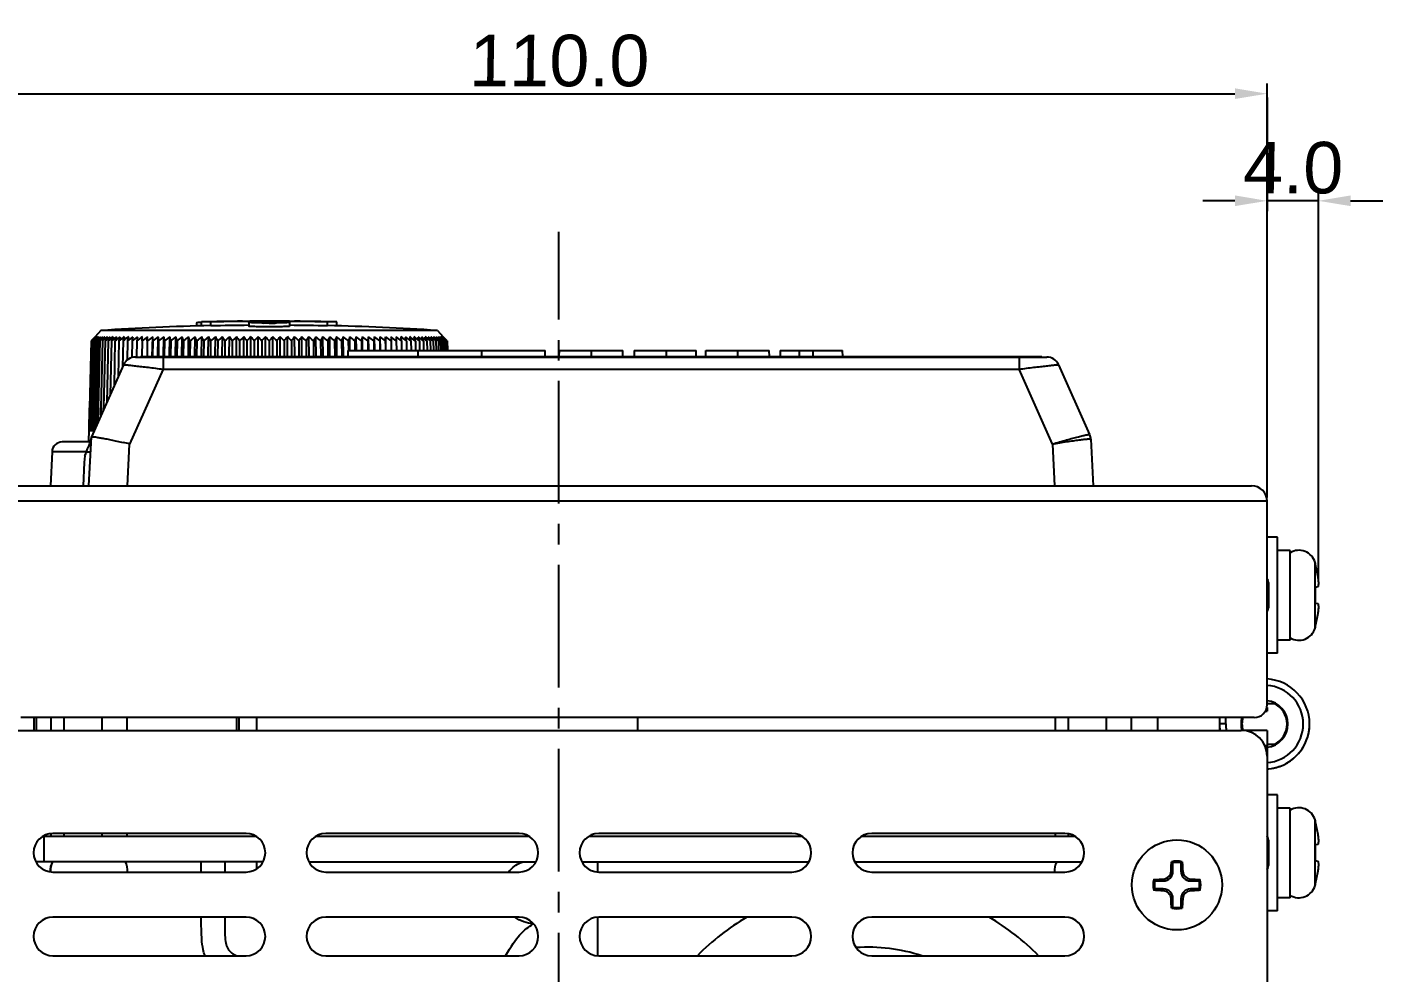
# Model space of a CAD drawing. Extents: x -329 to 5579, y -1951 to 3105.
# Drawn here: x 2735.5 to 2840.8, y -1687.2 to -1613.8 of the extents above; entities that cross this region are included whole.
import ezdxf

# ---------------------------------------------------------------- set-up
doc = ezdxf.new("R2010")
doc.units = 0
doc.header["$PDMODE"] = 3
doc.header["$PDSIZE"] = 1.5
doc.linetypes.add('CENTER', pattern=[17.8, 10.75, -2.35, 2.35, -2.35])
doc.linetypes.add('CENTER2', pattern=[28.575, 19.05, -3.175, 3.175, -3.175])
doc.layers.get('DEFPOINTS').update_dxf_attribs({"linetype": 'CONTINUOUS'})
for name, color, linetype in [('3', 112, 'CENTER'), ('BOLT_SUPPORTDXF_CONTINUOUS', 7, 'CONTINUOUS'), ('BR-762C2N-16DXF_CONTINUOUS', 7, 'CONTINUOUS'), ('BUSHING30_DXF_CONTINUOUS_L', 7, 'CONTINUOUS'), ('COVER_PCB90ADXF_CONTINUOUS', 7, 'CONTINUOUS'), ('DIM', 1, 'CONTINUOUS'), ('FND_CLA3220-DXF_CONTINUOUS', 7, 'CONTINUOUS'), ('JW009818UAN4DXF_CONTINUOUS', 7, 'CONTINUOUS'), ('KNOB_ROTARY9DXF_CONTINUOUS', 7, 'CONTINUOUS'), ('PANEL_BK-SPIDXF_CONTINUOUS', 7, 'CONTINUOUS'), ('PANEL_F-SPIIDXF_CONTINUOUS', 7, 'CONTINUOUS'), ('PANEL_LT-SPIDXF_CONTINUOUS', 7, 'CONTINUOUS'), ('PANEL_TOP130DXF_CONTINUOUS', 7, 'CONTINUOUS'), ('PH_M3X8_DXF_CONTINUOUS_LIN', 7, 'CONTINUOUS'), ('PH_M4X8_DXF_CONTINUOUS_LIN', 7, 'CONTINUOUS'), ('S_WASHER_M4_DXF_CONTINUOUS', 7, 'CONTINUOUS'), ('TH_T3X8_DXF_CONTINUOUS_LIN', 7, 'CONTINUOUS'), ('TOP_CASE-90ADXF_CONTINUOUS', 7, 'CONTINUOUS'), ('WASHER_M4_DXF_CONTINUOUS_L', 7, 'CONTINUOUS'), ('WINDOW_SHEETDXF_CONTINUOUS', 7, 'CONTINUOUS'), ('학뇜-윗_11_DXF_CONTINUOUS_LIN', 7, 'CONTINUOUS')]:
    doc.layers.add(name, color=color, linetype=linetype)
doc.styles.add('OMI-1', font='arial.ttf', dxfattribs={"oblique": 1})
doc.dimstyles.new('1', dxfattribs={"dimtxt": 4, "dimasz": 2.5, "dimexe": 0.8, "dimexo": 0.3, "dimgap": 0.5, "dimtad": 1, "dimtoh": 1, "dimdec": 1, "dimzin": 0, "dimtxsty": 'OMI-1', "dimcen": 0, "dimclrd": 256, "dimclre": 256, "dimclrt": 256, "dimazin": 3, "dimtfac": 0.8, "dimtdec": 1, "dimtix": 1, "dimtmove": 0, "dimatfit": 3, "dimtolj": 1, "dimtzin": 0})

# ---------------------------------------------------------------- blocks, each defined once
blk = doc.blocks.new('*D7092')
at = {"layer": 'DEFPOINTS', "color": 0}
for p in [(2831.85, -1618.95), (2721.85, -1650.6), (2831.85, -1650.6)]:
    blk.add_point(p, dxfattribs=at)
at = {"layer": 'DIM'}
for p, q in [((2721.85, -1650.3), (2721.85, -1618.15)), ((2831.85, -1650.3), (2831.85, -1618.15)), ((2724.35, -1618.95), (2829.35, -1618.95))]:
    blk.add_line(p, q, dxfattribs=at)
for points in [[(2724.35, -1618.53), (2724.35, -1619.36), (2721.85, -1618.95)], [(2829.35, -1619.36), (2829.35, -1618.53), (2831.85, -1618.95)]]:
    blk.add_solid(points, dxfattribs=at)
at = {"layer": 'DIM', "insert": (2776.85, -1616.4), "char_height": 4, "attachment_point": 5, "style": 'OMI-1'}
blk.add_mtext('\\A1;110.0', dxfattribs=at)
blk = doc.blocks.new('*D7093')
at = {"layer": 'DEFPOINTS', "color": 0}
for p in [(2831.85, -1618.95), (2831.85, -1627.27), (2835.84, -1657.17)]:
    blk.add_point(p, dxfattribs=at)
at = {"layer": 'DIM'}
for p, q in [((2831.85, -1619.25), (2831.85, -1628.07)), ((2835.84, -1656.87), (2835.84, -1626.47)), ((2829.35, -1627.27), (2826.85, -1627.27)), ((2835.84, -1627.27), (2831.85, -1627.27)), ((2838.34, -1627.27), (2840.84, -1627.27))]:
    blk.add_line(p, q, dxfattribs=at)
for points in [[(2829.35, -1627.68), (2829.35, -1626.85), (2831.85, -1627.27)], [(2838.34, -1626.85), (2838.34, -1627.68), (2835.84, -1627.27)]]:
    blk.add_solid(points, dxfattribs=at)
at = {"layer": 'DIM', "insert": (2833.85, -1624.72), "char_height": 4, "attachment_point": 5, "style": 'OMI-1'}
blk.add_mtext('\\A1;4.0', dxfattribs=at)

msp = doc.modelspace()

# ---------------------------------------------------------------- linework, layer by layer
at = {"layer": '3', "linetype": 'CENTER2', "ltscale": 0.5}
msp.add_line((2776.85, -1879.38), (2776.85, -1629.67), dxfattribs=at)
at = {"layer": 'BOLT_SUPPORTDXF_CONTINUOUS', "color": 7, "linetype": 'CONTINUOUS'}
for p, q in [((2737.39, -1667.4), (2737.39, -1668.4)), ((2738.41, -1667.4), (2738.41, -1668.4)), ((2741.36, -1667.4), (2741.36, -1668.4)), ((2743.3, -1667.4), (2743.3, -1668.4)), ((2815.39, -1667.4), (2815.39, -1668.4)), ((2816.41, -1667.4), (2816.41, -1668.4)), ((2819.36, -1667.4), (2819.36, -1668.4)), ((2821.3, -1667.4), (2821.3, -1668.4)), ((2737.39, -1676.41), (2737.39, -1676.6)), ((2738.41, -1676.4), (2738.41, -1676.6)), ((2741.36, -1676.4), (2741.36, -1676.6)), ((2743.3, -1676.4), (2743.3, -1676.6)), ((2815.39, -1676.4), (2815.39, -1676.6)), ((2816.41, -1676.43), (2816.41, -1676.6))]:
    msp.add_line(p, q, dxfattribs=at)
at = {"layer": 'BR-762C2N-16DXF_CONTINUOUS', "color": 7, "linetype": 'CONTINUOUS'}
for p, q in [((2753.35, -1667.4), (2753.35, -1668.4)), ((2753.35, -1678.6), (2753.35, -1679.17))]:
    msp.add_line(p, q, dxfattribs=at)
at = {"layer": 'BUSHING30_DXF_CONTINUOUS_L', "color": 7, "linetype": 'CONTINUOUS'}
for radius, start, end in [(18.56, 120.4442, 135.5391), (18.56, 44.4609, 59.5558), (13.66, 72.1596, 93.8573)]:
    msp.add_arc((2800.85, -1698.9), radius, start, end, dxfattribs=at)
at = {"layer": 'COVER_PCB90ADXF_CONTINUOUS', "color": 7, "linetype": 'CONTINUOUS'}
for p, q in [((2736.85, -1676.6), (2753.29, -1676.6)), ((2736.85, -1676.6), (2736.85, -1678.6)), ((2758, -1676.6), (2774.49, -1676.6)), ((2779.2, -1676.6), (2795.69, -1676.6)), ((2800.4, -1676.6), (2816.89, -1676.6)), ((2753.87, -1678.6), (2736.22, -1678.6)), ((2757.42, -1678.6), (2775.07, -1678.6)), ((2778.62, -1678.6), (2796.27, -1678.6)), ((2799.82, -1678.6), (2817.47, -1678.6))]:
    msp.add_line(p, q, dxfattribs=at)
at = {"layer": 'FND_CLA3220-DXF_CONTINUOUS', "color": 7, "linetype": 'CONTINUOUS'}
for p, q in [((2782.95, -1667.4), (2782.95, -1668.4)), ((2823.35, -1667.4), (2823.35, -1668.4))]:
    msp.add_line(p, q, dxfattribs=at)
at = {"layer": 'JW009818UAN4DXF_CONTINUOUS', "color": 7, "linetype": 'CONTINUOUS'}
for p, q in [((2831.95, -1656.92), (2831.95, -1658.89)), ((2831.85, -1666.3), (2832.36, -1666.3)), ((2828.15, -1667.4), (2828.15, -1667.9)), ((2828.64, -1667.9), (2828.15, -1667.9)), ((2828.15, -1667.9), (2828.15, -1668.4)), ((2828.64, -1667.9), (2828.64, -1667.4)), ((2832.36, -1669.5), (2831.85, -1669.5)), ((2831.95, -1676.92), (2831.95, -1678.89))]:
    msp.add_line(p, q, dxfattribs=at)
msp.add_lwpolyline([(2831.85, -1671.39), (2831.98, -1671.39), (2832.18, -1671.36), (2832.38, -1671.32), (2832.57, -1671.27), (2832.77, -1671.21), (2832.96, -1671.14), (2833.14, -1671.06), (2833.33, -1670.97), (2833.5, -1670.87), (2833.67, -1670.75), (2833.84, -1670.63), (2833.99, -1670.5), (2834.14, -1670.35), (2834.28, -1670.2), (2834.41, -1670.04), (2834.54, -1669.87), (2834.65, -1669.7), (2834.75, -1669.51), (2834.84, -1669.33), (2834.92, -1669.13), (2834.99, -1668.94), (2835.04, -1668.73), (2835.09, -1668.53), (2835.12, -1668.32), (2835.14, -1668.11), (2835.15, -1667.9)], dxfattribs=at)
for centre, radius, start, end in [((2831.45, -1656.92), 0.5, 0, 36.7998), ((2831.45, -1658.89), 0.5, 323.2002, 0), ((2831.65, -1667.9), 3.5, 273.2757, 86.7242), ((2831.65, -1667.9), 3.5, 273.2757, 86.7243), ((2831.66, -1667.9), 3, 273.6552, 86.3447), ((2831.65, -1667.9), 1.82, 276.2975, 83.7025), ((2831.65, -1667.9), 1.75, 293.8955, 66.1045), ((2831.65, -1667.9), 3.5, 180, 188.2167), ((2831.65, -1667.9), 3.01, 180.0225, 189.5747), ((2831.65, -1667.9), 1.82, 164.0924, 195.9933), ((2831.65, -1667.9), 1.75, 163.3891, 196.6109), ((2831.45, -1676.92), 0.5, 0, 36.7998), ((2831.45, -1678.89), 0.5, 323.2002, 0)]:
    msp.add_arc(centre, radius, start, end, dxfattribs=at)
at = {"layer": 'KNOB_ROTARY9DXF_CONTINUOUS', "color": 7, "linetype": 'CONTINUOUS'}
for p, q in [((2741.28, -1637.34), (2740.83, -1637.82)), ((2767.41, -1637.34), (2741.28, -1637.34)), ((2748.69, -1636.75), (2748.69, -1636.99)), ((2749.1, -1636.98), (2749.1, -1636.68)), ((2749.81, -1636.99), (2749.81, -1636.69)), ((2752.77, -1636.62), (2752.86, -1636.62)), ((2752.77, -1636.71), (2752.77, -1637.01)), ((2753.82, -1636.61), (2753.9, -1636.61)), ((2753.82, -1636.66), (2753.82, -1636.64)), ((2754.35, -1636.62), (2754.35, -1636.61)), ((2754.87, -1636.61), (2754.79, -1636.61)), ((2754.87, -1636.64), (2754.87, -1636.66)), ((2755.92, -1636.62), (2755.83, -1636.62)), ((2755.92, -1636.71), (2755.92, -1637.01)), ((2756.3, -1636.62), (2756.45, -1636.62)), ((2758.88, -1636.99), (2758.88, -1636.69)), ((2759.6, -1636.98), (2759.6, -1636.68)), ((2767.41, -1637.34), (2767.86, -1637.82)), ((2740.53, -1638.15), (2740.39, -1643.34)), ((2740.55, -1638.15), (2740.42, -1643.34)), ((2740.6, -1638.15), (2740.47, -1643.34)), ((2740.6, -1638.07), (2740.53, -1638.15)), ((2740.67, -1638.15), (2740.54, -1643.34)), ((2740.62, -1638.07), (2740.55, -1638.15)), ((2740.69, -1638.06), (2740.6, -1638.15)), ((2740.77, -1638.15), (2740.64, -1643.34)), ((2740.66, -1638.07), (2740.67, -1638.06)), ((2740.75, -1638.07), (2740.67, -1638.15)), ((2740.89, -1638.15), (2740.76, -1643.34)), ((2740.85, -1638.07), (2740.77, -1638.15)), ((2740.78, -1637.89), (2740.84, -1637.82)), ((2740.84, -1637.82), (2740.8, -1637.86)), ((2740.8, -1638.11), (2740.82, -1638.07)), ((2740.84, -1637.86), (2740.87, -1637.82)), ((2740.87, -1637.82), (2740.84, -1637.86)), ((2740.89, -1638.15), (2740.94, -1638.07)), ((2740.97, -1638.07), (2740.89, -1638.15)), ((2741.03, -1638.15), (2740.9, -1643.34)), ((2741.13, -1638.06), (2741.03, -1638.15)), ((2741.03, -1638.15), (2741.08, -1638.07)), ((2741.03, -1638.15), (2741.08, -1638.07)), ((2741.2, -1638.15), (2741.07, -1643.34)), ((2741.31, -1638.05), (2741.2, -1638.15)), ((2741.31, -1638.05), (2741.2, -1638.15)), ((2741.39, -1638.15), (2741.27, -1643.34)), ((2741.36, -1637.89), (2741.4, -1637.82)), ((2741.6, -1638.15), (2741.48, -1643.34)), ((2741.84, -1638.15), (2741.73, -1642.95)), ((2742.1, -1638.15), (2742, -1642.33)), ((2742.37, -1638.15), (2742.3, -1641.67)), ((2742.67, -1638.15), (2742.61, -1640.95)), ((2743, -1638.15), (2742.95, -1640.2)), ((2743.34, -1638.15), (2743.31, -1639.64)), ((2743.7, -1638.15), (2743.67, -1639.45)), ((2744.07, -1638.15), (2744.05, -1639.4)), ((2744.47, -1638.15), (2744.45, -1639.35)), ((2744.47, -1638.15), (2744.49, -1637.82)), ((2744.88, -1638.15), (2744.86, -1639.35)), ((2744.88, -1638.15), (2744.89, -1637.82)), ((2745.27, -1639.35), (2745.3, -1637.82)), ((2745.31, -1638.15), (2745.29, -1639.35)), ((2745.31, -1638.15), (2745.3, -1637.82)), ((2745.7, -1639.35), (2745.73, -1637.82)), ((2745.76, -1638.15), (2745.74, -1639.35)), ((2746.15, -1639.35), (2746.17, -1637.82)), ((2746.22, -1638.15), (2746.2, -1639.35)), ((2746.61, -1639.35), (2746.63, -1637.82)), ((2746.7, -1638.15), (2746.68, -1639.35)), ((2747.08, -1639.35), (2747.1, -1637.82)), ((2747.19, -1638.15), (2747.17, -1639.35)), ((2747.57, -1639.35), (2747.59, -1637.82)), ((2747.69, -1638.15), (2747.67, -1639.35)), ((2748.07, -1639.35), (2748.08, -1637.82)), ((2748.2, -1638.15), (2748.19, -1639.35)), ((2748.57, -1639.35), (2748.59, -1637.82)), ((2748.72, -1638.15), (2748.71, -1639.35)), ((2749.09, -1639.35), (2749.11, -1637.82)), ((2749.26, -1638.15), (2749.25, -1639.35)), ((2749.62, -1639.35), (2749.63, -1637.82)), ((2749.8, -1638.15), (2749.79, -1639.35)), ((2750.16, -1639.35), (2750.17, -1637.82)), ((2750.35, -1638.15), (2750.34, -1639.35)), ((2750.7, -1639.35), (2750.71, -1637.82)), ((2750.91, -1638.15), (2750.9, -1639.35)), ((2751.25, -1639.35), (2751.26, -1637.82)), ((2751.47, -1638.15), (2751.47, -1639.35)), ((2751.81, -1639.35), (2751.81, -1637.82)), ((2752.04, -1638.15), (2752.04, -1639.35)), ((2752.37, -1639.35), (2752.37, -1637.82)), ((2752.61, -1638.15), (2752.61, -1639.35)), ((2752.93, -1639.35), (2752.93, -1637.82)), ((2753.19, -1638.15), (2753.19, -1639.35)), ((2753.49, -1639.35), (2753.5, -1637.82)), ((2753.77, -1638.15), (2753.77, -1639.35)), ((2754.06, -1639.35), (2754.06, -1637.82)), ((2754.35, -1638.15), (2754.35, -1639.35)), ((2754.63, -1639.35), (2754.63, -1637.82)), ((2754.93, -1638.15), (2754.93, -1639.35)), ((2755.2, -1639.35), (2755.2, -1637.82)), ((2755.5, -1638.15), (2755.51, -1639.35)), ((2755.76, -1639.35), (2755.76, -1637.82)), ((2756.08, -1638.15), (2756.08, -1639.35)), ((2756.33, -1639.35), (2756.32, -1637.82)), ((2756.65, -1638.15), (2756.66, -1639.35)), ((2756.89, -1639.35), (2756.88, -1637.82)), ((2757.22, -1638.15), (2757.23, -1639.35)), ((2757.44, -1639.35), (2757.43, -1637.82)), ((2757.78, -1638.15), (2757.79, -1639.35)), ((2757.99, -1639.35), (2757.98, -1637.82)), ((2758.34, -1638.15), (2758.35, -1639.35)), ((2758.54, -1639.35), (2758.52, -1637.82)), ((2758.89, -1638.15), (2758.9, -1639.35)), ((2759.07, -1639.35), (2759.06, -1637.82)), ((2759.43, -1638.15), (2759.45, -1639.35)), ((2759.6, -1639.35), (2759.59, -1637.82)), ((2759.97, -1638.15), (2759.98, -1639.35)), ((2760.12, -1639.35), (2760.1, -1637.82)), ((2760.49, -1638.15), (2760.5, -1638.9)), ((2760.62, -1638.9), (2760.61, -1637.82)), ((2761.01, -1638.15), (2761.01, -1638.9)), ((2761.12, -1638.9), (2761.11, -1637.82)), ((2761.51, -1638.15), (2761.52, -1638.9)), ((2761.6, -1638.9), (2761.59, -1637.82)), ((2762, -1638.15), (2762.01, -1638.9)), ((2762.08, -1638.9), (2762.06, -1637.82)), ((2762.47, -1638.15), (2762.48, -1638.9)), ((2762.54, -1638.9), (2762.52, -1637.82)), ((2762.93, -1638.15), (2762.94, -1638.9)), ((2762.98, -1638.9), (2762.96, -1637.82)), ((2763.39, -1637.82), (2763.38, -1638.15)), ((2763.38, -1638.15), (2763.39, -1638.9)), ((2763.41, -1638.9), (2763.39, -1637.82)), ((2763.81, -1637.82), (2763.81, -1638.15)), ((2763.81, -1638.15), (2763.82, -1638.9)), ((2764.2, -1637.82), (2764.22, -1638.15)), ((2764.22, -1638.15), (2764.24, -1638.9)), ((2764.62, -1638.15), (2764.63, -1638.9)), ((2765, -1638.15), (2765.01, -1638.9)), ((2765.36, -1638.15), (2765.37, -1638.9)), ((2765.7, -1638.15), (2765.71, -1638.9)), ((2766.02, -1638.15), (2766.03, -1638.9)), ((2766.32, -1638.15), (2766.33, -1638.9)), ((2766.6, -1638.15), (2766.61, -1638.9)), ((2766.85, -1638.15), (2766.87, -1638.9)), ((2767.09, -1638.15), (2767.11, -1638.9)), ((2767.29, -1637.82), (2767.33, -1637.89)), ((2767.3, -1638.15), (2767.32, -1638.9)), ((2767.49, -1638.15), (2767.38, -1638.05)), ((2767.49, -1638.15), (2767.38, -1638.05)), ((2767.49, -1638.15), (2767.51, -1638.9)), ((2767.66, -1638.15), (2767.57, -1638.06)), ((2767.61, -1638.07), (2767.66, -1638.15)), ((2767.66, -1638.15), (2767.68, -1638.9)), ((2767.8, -1638.15), (2767.72, -1638.08)), ((2767.75, -1638.07), (2767.8, -1638.15)), ((2767.76, -1638.08), (2767.8, -1638.15)), ((2767.8, -1638.15), (2767.82, -1638.9)), ((2767.85, -1637.86), (2767.82, -1637.82)), ((2767.82, -1637.82), (2767.85, -1637.86)), ((2767.89, -1637.86), (2767.85, -1637.82)), ((2767.85, -1637.82), (2767.92, -1637.89)), ((2767.92, -1638.15), (2767.85, -1638.07)), ((2767.87, -1638.07), (2767.9, -1638.11)), ((2767.92, -1638.15), (2767.94, -1638.9)), ((2768.02, -1638.15), (2767.94, -1638.07)), ((2768.09, -1638.15), (2768.01, -1638.06)), ((2768.02, -1638.06), (2768.03, -1638.07)), ((2768.02, -1638.15), (2768.04, -1638.9)), ((2768.14, -1638.15), (2768.07, -1638.07)), ((2768.09, -1638.15), (2768.11, -1638.9)), ((2768.17, -1638.15), (2768.1, -1638.07)), ((2768.14, -1638.15), (2768.16, -1638.9)), ((2768.17, -1638.15), (2768.19, -1638.9)), ((2740.36, -1645.1), (2740.39, -1643.34)), ((2740.39, -1643.34), (2740.36, -1645.1)), ((2740.39, -1645.1), (2740.42, -1643.34)), ((2740.42, -1643.34), (2740.39, -1645.1)), ((2740.44, -1645.1), (2740.47, -1643.34)), ((2740.47, -1643.34), (2740.44, -1645.1)), ((2740.51, -1645.1), (2740.54, -1643.34)), ((2740.54, -1643.34), (2740.51, -1645.1)), ((2740.61, -1645.1), (2740.64, -1643.34)), ((2740.64, -1643.34), (2740.61, -1645.1)), ((2740.76, -1643.34), (2740.73, -1644.99)), ((2740.73, -1644.99), (2740.76, -1643.34)), ((2740.9, -1643.34), (2740.88, -1644.86)), ((2740.88, -1644.84), (2740.9, -1643.34)), ((2741.07, -1643.34), (2741.05, -1644.46)), ((2741.06, -1644.45), (2741.07, -1643.34)), ((2741.27, -1643.34), (2741.25, -1644.01)), ((2741.26, -1644), (2741.27, -1643.34)), ((2741.48, -1643.5), (2741.48, -1643.34)), ((2741.48, -1643.34), (2741.48, -1643.51)), ((2740.35, -1645.9), (2740.36, -1645.1)), ((2740.36, -1645.1), (2740.39, -1645.1)), ((2740.39, -1645.1), (2740.43, -1645.1)), ((2740.44, -1645.1), (2740.51, -1645.1)), ((2740.51, -1645.1), (2740.61, -1645.1)), ((2740.61, -1645.1), (2740.73, -1645.1)), ((2740.73, -1645.1), (2740.73, -1644.99)), ((2740.73, -1645.1), (2740.77, -1645.1)), ((2740.49, -1645.9), (2740.35, -1645.9))]:
    msp.add_line(p, q, dxfattribs=at)
for centre, radius, start, end in [((2754.35, -1836.91), 200, 91.2998, 93.7456), ((2749.95, -1654.99), 18.3, 92.6895, 92.8451), ((2754.35, -1836.91), 200.3, 90.5912, 91.5019), ((2753.6, -1736.82), 100.21, 90.7648, 92.1702), ((2754.35, -1836.91), 200.28, 90.1502, 91.2978), ((2754.35, -1836.91), 199.98, 90.4513, 91.2998), ((2754.35, -1736.79), 100.17, 90.9019, 91.1449), ((2754.35, -1836.91), 200.29, 89.4275, 90.5725), ((2754.35, -1736.77), 100.16, 90.3005, 90.8495), ((2754.3, -1592.69), 44.07, 269.3307, 269.5095), ((2754.35, -1736.76), 100.15, 90, 90.2544), ((2754.35, -1586.08), 50.67, 269.5164, 270.0008), ((2754.35, -1653.81), 17.12, 90.0001, 90.1792), ((2754.35, -1736.76), 100.15, 89.7456, 90), ((2754.35, -1653.81), 17.12, 89.8208, 89.9999), ((2754.35, -1587), 49.76, 269.9947, 270.4873), ((2754.4, -1592.67), 44.09, 270.4898, 270.6688), ((2754.35, -1736.76), 100.15, 89.583, 89.6995), ((2754.35, -1836.91), 200.28, 88.7022, 89.8498), ((2754.35, -1736.77), 100.16, 89.1505, 89.583), ((2754.35, -1736.79), 100.17, 88.8551, 89.0981), ((2754.35, -1836.91), 199.98, 88.7002, 89.5486), ((2754.35, -1836.91), 200.3, 88.4981, 89.4385), ((2755.09, -1736.82), 100.21, 87.8298, 89.2236), ((2754.35, -1836.91), 200, 86.2544, 88.7002), ((2773.46, -1669.58), 45.53, 135.8343, 136.212), ((2773.94, -1667.54), 44.48, 138.2004, 138.5115), ((2773.44, -1670.67), 46.25, 134.8177, 135.196), ((2773.99, -1666.23), 43.63, 139.4343, 139.7894), ((2773.25, -1671.5), 46.68, 133.8206, 134.2448), ((2774.26, -1665.03), 43.03, 140.7732, 141.204), ((2773.4, -1672.59), 47.52, 132.9671, 133.4099), ((2774.83, -1663.97), 42.74, 142.2844, 142.7091), ((2773.55, -1673.6), 48.28, 132.1884, 132.6307), ((2775.58, -1662.94), 42.64, 143.9105, 144.3274), ((2773.73, -1674.56), 49.04, 131.481, 131.9225), ((2776.53, -1661.93), 42.73, 145.6566, 146.0571), ((2773.91, -1675.42), 49.7, 130.8412, 131.2656), ((2778.73, -1661.57), 44.24, 147.6425, 148.0311), ((2774.1, -1676.22), 50.32, 130.266, 130.6706), ((2779.91, -1660.38), 44.48, 149.5288, 150.0132), ((2775.88, -1678.8), 53.31, 130.1362, 130.3113), ((2774.32, -1676.95), 50.89, 129.7527, 130.1378), ((2782.04, -1659.54), 45.74, 151.6596, 152.1209), ((2775.1, -1678.26), 52.26, 129.301, 129.86), ((2784.8, -1658.77), 47.65, 153.9231, 154.3572), ((2775.41, -1678.92), 52.82, 128.9041, 129.4619), ((2788.44, -1658.09), 50.45, 156.3189, 156.7212), ((2775.73, -1679.51), 53.31, 128.5622, 129.1189), ((2793.33, -1657.49), 54.5, 158.8441, 159.2099), ((2776.07, -1680.01), 53.74, 128.2737, 128.8295), ((2800.11, -1657.01), 60.45, 161.4934, 161.8178), ((2776.41, -1680.42), 54.09, 128.0371, 128.5922), ((2809.92, -1656.66), 69.44, 164.2584, 164.5367), ((2776.77, -1680.75), 54.37, 127.8513, 128.4059), ((2825.11, -1656.49), 83.8, 167.1276, 167.3553), ((2777.13, -1680.99), 54.56, 127.7155, 128.2697), ((2851.19, -1656.6), 109.07, 170.0862, 170.2594), ((2777.5, -1681.13), 54.68, 127.6288, 128.1829), ((2905.37, -1657.29), 162.43, 173.1164, 173.2318), ((2777.87, -1681.18), 54.71, 127.591, 128.1452), ((2778.24, -1681.13), 54.66, 127.6018, 128.1564), ((2778.62, -1680.99), 54.53, 127.6612, 128.2164), ((2779, -1680.76), 54.31, 127.7697, 128.3257), ((2600.38, -1651.87), 146.03, 5.3928, 5.5209), ((2779.38, -1680.43), 54.02, 127.9276, 128.4847), ((2646.31, -1652.88), 100.99, 8.3901, 8.5765), ((2779.76, -1680.02), 53.65, 128.1358, 128.6942), ((2669.6, -1653.59), 78.63, 11.3277, 11.5692), ((2780.14, -1679.52), 53.2, 128.3952, 128.9551), ((2683.57, -1654.23), 65.61, 14.1873, 14.4801), ((2780.53, -1678.93), 52.68, 128.7072, 129.2688), ((2692.83, -1654.87), 57.35, 16.9534, 17.293), ((2780.92, -1678.27), 52.1, 129.0733, 129.6368), ((2699.37, -1655.55), 51.83, 19.6132, 19.9949), ((2781.32, -1677.53), 51.45, 129.4953, 130.0607), ((2704.21, -1656.27), 48.06, 22.1572, 22.576), ((2781.72, -1676.72), 50.76, 129.9753, 130.5427), ((2707.91, -1657.06), 45.46, 24.5787, 25.0297), ((2782.13, -1675.85), 50.02, 130.5155, 131.085), ((2710.83, -1657.9), 43.69, 26.8735, 27.3521), ((2782.55, -1674.92), 49.24, 131.1188, 131.6904), ((2713.17, -1658.79), 42.53, 29.04, 29.5418), ((2782.98, -1673.93), 48.43, 131.7881, 132.3616), ((2715.08, -1659.74), 41.83, 31.0782, 31.5993), ((2783.44, -1672.91), 47.61, 132.5267, 133.102), ((2716.68, -1660.73), 41.48, 32.9902, 33.5268), ((2783.91, -1671.84), 46.77, 133.3382, 133.915), ((2718.03, -1661.77), 41.41, 34.7787, 35.3278), ((2784.42, -1670.74), 45.94, 134.2267, 134.8045), ((2719.18, -1662.84), 41.56, 36.4478, 37.0066), ((2784.95, -1669.62), 45.13, 135.1963, 135.7747), ((2720.18, -1663.94), 41.89, 38.002, 38.5681), ((2785.53, -1668.49), 44.35, 136.2516, 136.8299), ((2721.05, -1665.06), 42.36, 39.4463, 40.0176), ((2786.16, -1667.34), 43.61, 137.3976, 137.9748), ((2721.83, -1666.2), 42.94, 40.7856, 41.3605), ((2786.86, -1666.2), 42.94, 138.6395, 139.2144), ((2722.53, -1667.34), 43.61, 42.0252, 42.6024), ((2787.64, -1665.06), 42.36, 139.9824, 140.5537), ((2723.16, -1668.49), 44.35, 43.1701, 43.7484), ((2788.51, -1663.94), 41.89, 141.4319, 141.998), ((2723.74, -1669.62), 45.13, 44.2253, 44.8037), ((2789.51, -1662.84), 41.56, 142.9934, 143.5522), ((2724.28, -1670.74), 45.94, 45.1955, 45.7733), ((2790.66, -1661.77), 41.41, 144.6722, 145.2213), ((2724.78, -1671.84), 46.77, 46.085, 46.6618), ((2792.01, -1660.73), 41.48, 146.4732, 147.0098), ((2725.25, -1672.91), 47.61, 46.898, 47.4733), ((2793.61, -1659.74), 41.83, 148.4007, 148.9218), ((2725.71, -1673.93), 48.43, 47.6384, 48.2119), ((2795.52, -1658.79), 42.53, 150.4582, 150.96), ((2726.14, -1674.92), 49.24, 48.3096, 48.8812), ((2797.87, -1657.9), 43.69, 152.6479, 153.1265), ((2726.56, -1675.85), 50.02, 48.915, 49.4845), ((2800.78, -1657.06), 45.46, 154.9703, 155.4213), ((2726.97, -1676.72), 50.76, 49.4573, 50.0247), ((2804.48, -1656.27), 48.06, 157.424, 157.8428), ((2727.38, -1677.53), 51.45, 49.9393, 50.5047), ((2809.32, -1655.55), 51.83, 160.0051, 160.3868), ((2727.77, -1678.27), 52.1, 50.3632, 50.9267), ((2815.86, -1654.87), 57.35, 162.707, 163.0466), ((2728.16, -1678.93), 52.68, 50.7312, 51.2928), ((2825.12, -1654.23), 65.61, 165.5199, 165.8127), ((2728.55, -1679.52), 53.2, 51.0449, 51.6048), ((2839.1, -1653.59), 78.63, 168.4308, 168.6723), ((2728.93, -1680.02), 53.65, 51.3058, 51.8642), ((2862.38, -1652.88), 100.99, 171.4235, 171.6099), ((2729.32, -1680.43), 54.02, 51.5153, 52.0724), ((2908.31, -1651.87), 146.03, 174.4791, 174.6072), ((2729.7, -1680.76), 54.31, 51.6743, 52.2303), ((2730.08, -1680.99), 54.53, 51.7836, 52.3388), ((2730.45, -1681.13), 54.66, 51.8436, 52.3982), ((2730.83, -1681.18), 54.71, 51.8548, 52.409), ((2731.2, -1681.13), 54.68, 51.8171, 52.3712), ((2603.33, -1657.29), 162.43, 6.7682, 6.8836), ((2731.56, -1680.99), 54.56, 51.7303, 52.2845), ((2657.5, -1656.6), 109.07, 9.7406, 9.9138), ((2731.92, -1680.75), 54.37, 51.5941, 52.1487), ((2683.59, -1656.49), 83.8, 12.6447, 12.8724), ((2732.28, -1680.42), 54.09, 51.4078, 51.9629), ((2698.77, -1656.66), 69.44, 15.4633, 15.7416), ((2732.63, -1680.01), 53.74, 51.1705, 51.7263), ((2708.59, -1657.01), 60.45, 18.1822, 18.5066), ((2732.96, -1679.51), 53.31, 50.8811, 51.4378), ((2715.36, -1657.49), 54.5, 20.7901, 21.1559), ((2720.26, -1658.09), 50.45, 23.2788, 23.6811), ((2733.29, -1678.92), 52.82, 50.5381, 51.0959), ((2723.89, -1658.77), 47.65, 25.6428, 26.0769), ((2733.59, -1678.26), 52.26, 50.14, 50.699), ((2726.65, -1659.54), 45.74, 27.8791, 28.3404), ((2734.37, -1676.95), 50.89, 49.8622, 50.2473), ((2728.78, -1660.38), 44.48, 29.9868, 30.4712), ((2734.59, -1676.22), 50.32, 49.3294, 49.734), ((2732.81, -1678.8), 53.31, 49.6887, 49.8638), ((2734.79, -1675.42), 49.7, 48.7344, 49.1588), ((2729.97, -1661.57), 44.24, 31.9689, 32.3575), ((2732.16, -1661.93), 42.73, 33.9429, 34.3434), ((2734.95, -1674.57), 49.05, 48.0743, 48.519), ((2733.11, -1662.94), 42.64, 35.6726, 36.0895), ((2735.14, -1673.6), 48.28, 47.3693, 47.8116), ((2733.86, -1663.97), 42.74, 37.2909, 37.7156), ((2735.29, -1672.59), 47.52, 46.5901, 47.0329), ((2734.43, -1665.03), 43.03, 38.796, 39.2268), ((2735.44, -1671.5), 46.68, 45.7552, 46.1794), ((2734.7, -1666.23), 43.63, 40.2106, 40.5657), ((2735.25, -1670.67), 46.25, 44.804, 45.1823), ((2735.23, -1669.58), 45.53, 43.788, 44.1657), ((2734.76, -1667.54), 44.48, 41.4885, 41.7996)]:
    msp.add_arc(centre, radius, start, end, dxfattribs=at)
for points, knots in [([(2749.05, -1636.72), (2748.99, -1636.72), (2748.92, -1636.72), (2748.83, -1636.73), (2748.78, -1636.73), (2748.74, -1636.74), (2748.71, -1636.74), (2748.7, -1636.74), (2748.69, -1636.75), (2748.69, -1636.75)], [0, 0, 0, 0, 0.425404, 0.596883, 0.739143, 0.851022, 0.931877, 0.981323, 1, 1, 1, 1]), ([(2752.77, -1636.71), (2752.77, -1636.71), (2752.78, -1636.7), (2752.79, -1636.7), (2752.82, -1636.7), (2752.86, -1636.69), (2752.95, -1636.69), (2753.07, -1636.68), (2753.22, -1636.68), (2753.4, -1636.67), (2753.61, -1636.67), (2753.75, -1636.67), (2753.82, -1636.66)], [0, 0, 0, 0, 0.005628, 0.019341, 0.041612, 0.072402, 0.158945, 0.277019, 0.423873, 0.596072, 0.789755, 1, 1, 1, 1]), ([(2753.78, -1636.75), (2753.71, -1636.75), (2753.57, -1636.75), (2753.38, -1636.75), (2753.2, -1636.74), (2753.06, -1636.74), (2752.94, -1636.73), (2752.86, -1636.73), (2752.81, -1636.72), (2752.79, -1636.72), (2752.78, -1636.71), (2752.77, -1636.71), (2752.77, -1636.71)], [0, 0, 0, 0, 0.211371, 0.405332, 0.577593, 0.724168, 0.841845, 0.927944, 0.95859, 0.980726, 0.994342, 1, 1, 1, 1]), ([(2754.35, -1637.06), (2754.24, -1637.06), (2754.04, -1637.06), (2753.75, -1637.05), (2753.48, -1637.05), (2753.25, -1637.04), (2753.08, -1637.04), (2752.96, -1637.03), (2752.9, -1637.03), (2752.84, -1637.02), (2752.8, -1637.02), (2752.79, -1637.02), (2752.77, -1637.01), (2752.77, -1637.01)], [0, 0, 0, 0, 0.194758, 0.382123, 0.554738, 0.706069, 0.830272, 0.880674, 0.922631, 0.955728, 0.979691, 0.994353, 1, 1, 1, 1]), ([(2753.82, -1636.7), (2753.82, -1636.71), (2753.83, -1636.71), (2753.85, -1636.71), (2753.88, -1636.71), (2753.9, -1636.71), (2753.92, -1636.71)], [0, 0, 0, 0, 0.068717, 0.260319, 0.573232, 1, 1, 1, 1]), ([(2753.9, -1636.7), (2753.88, -1636.7), (2753.87, -1636.7), (2753.84, -1636.7), (2753.83, -1636.7), (2753.82, -1636.7), (2753.82, -1636.7)], [0, 0, 0, 0, 0.427896, 0.739759, 0.930404, 1, 1, 1, 1]), ([(2754.29, -1636.69), (2754.25, -1636.69), (2754.12, -1636.69), (2753.99, -1636.69), (2753.9, -1636.7)], [0, 0, 0, 0, 0.299742, 1, 1, 1, 1]), ([(2753.92, -1636.71), (2753.95, -1636.71), (2754.09, -1636.72), (2754.23, -1636.72), (2754.35, -1636.72)], [0, 0, 0, 0, 0.196196, 1, 1, 1, 1]), ([(2754.35, -1636.72), (2754.39, -1636.72), (2754.53, -1636.72), (2754.67, -1636.72), (2754.77, -1636.71)], [0, 0, 0, 0, 0.289141, 1, 1, 1, 1]), ([(2755.92, -1637.01), (2755.92, -1637.01), (2755.91, -1637.02), (2755.89, -1637.02), (2755.85, -1637.02), (2755.8, -1637.03), (2755.73, -1637.03), (2755.62, -1637.04), (2755.45, -1637.04), (2755.21, -1637.05), (2754.94, -1637.05), (2754.65, -1637.06), (2754.45, -1637.06), (2754.35, -1637.06)], [0, 0, 0, 0, 0.00565, 0.020313, 0.044275, 0.077383, 0.11933, 0.169741, 0.293938, 0.445257, 0.617882, 0.805221, 1, 1, 1, 1]), ([(2754.8, -1636.7), (2754.77, -1636.69), (2754.64, -1636.69), (2754.51, -1636.69), (2754.4, -1636.69)], [0, 0, 0, 0, 0.186758, 1, 1, 1, 1]), ([(2754.77, -1636.71), (2754.79, -1636.71), (2754.81, -1636.71), (2754.84, -1636.71), (2754.86, -1636.71), (2754.87, -1636.71), (2754.87, -1636.7)], [0, 0, 0, 0, 0.426739, 0.739682, 0.931299, 1, 1, 1, 1]), ([(2754.87, -1636.7), (2754.87, -1636.7), (2754.86, -1636.7), (2754.85, -1636.7), (2754.83, -1636.7), (2754.81, -1636.7), (2754.8, -1636.7)], [0, 0, 0, 0, 0.06958, 0.26023, 0.57211, 1, 1, 1, 1]), ([(2754.87, -1636.66), (2754.95, -1636.67), (2755.09, -1636.67), (2755.29, -1636.67), (2755.47, -1636.68), (2755.62, -1636.68), (2755.75, -1636.69), (2755.83, -1636.69), (2755.88, -1636.7), (2755.9, -1636.7), (2755.91, -1636.7), (2755.92, -1636.71), (2755.92, -1636.71)], [0, 0, 0, 0, 0.210245, 0.403928, 0.576126, 0.72298, 0.841055, 0.927598, 0.958388, 0.980659, 0.994371, 1, 1, 1, 1]), ([(2755.92, -1636.71), (2755.92, -1636.71), (2755.91, -1636.71), (2755.9, -1636.72), (2755.88, -1636.72), (2755.83, -1636.73), (2755.75, -1636.73), (2755.63, -1636.74), (2755.49, -1636.74), (2755.31, -1636.75), (2755.12, -1636.75), (2754.98, -1636.75), (2754.91, -1636.75)], [0, 0, 0, 0, 0.005657, 0.019274, 0.041411, 0.072058, 0.15816, 0.275841, 0.422418, 0.594677, 0.788634, 1, 1, 1, 1])]:
    msp.add_open_spline(points, degree=3, knots=knots, dxfattribs=at)
at = {"layer": 'PANEL_BK-SPIDXF_CONTINUOUS', "color": 7, "linetype": 'CONTINUOUS'}
for p, q in [((2749.07, -1679.4), (2749.07, -1678.6)), ((2750.89, -1678.6), (2750.89, -1679.4)), ((2779.85, -1678.6), (2779.85, -1679.4)), ((2749.07, -1683.13), (2749.07, -1682.9)), ((2750.89, -1682.9), (2750.89, -1683.38)), ((2779.85, -1682.9), (2779.85, -1685.9)), ((2772.69, -1685.9), (2772.85, -1685.65))]:
    msp.add_line(p, q, dxfattribs=at)
for points in [[(2772.95, -1679.4), (2773.21, -1679.04), (2773.53, -1678.79), (2773.93, -1678.65)], [(2773.93, -1678.65), (2773.98, -1678.63), (2774.03, -1678.61), (2774.08, -1678.6)], [(2749.22, -1685.42), (2749.12, -1684.98), (2749.07, -1684.21), (2749.07, -1683.13)], [(2750.89, -1683.38), (2750.89, -1684.09), (2750.92, -1684.6), (2750.97, -1684.91)], [(2774.13, -1683.26), (2773.86, -1683.17), (2773.62, -1683.05), (2773.42, -1682.9)], [(2773.89, -1684.19), (2774.15, -1683.91), (2774.47, -1683.66), (2774.86, -1683.43)], [(2774.86, -1683.43), (2774.6, -1683.39), (2774.35, -1683.34), (2774.13, -1683.26)], [(2772.85, -1685.65), (2773.29, -1684.95), (2773.63, -1684.46), (2773.89, -1684.19)], [(2749.37, -1685.9), (2749.3, -1685.75), (2749.25, -1685.59), (2749.22, -1685.42)], [(2750.97, -1684.91), (2751.02, -1685.22), (2751.18, -1685.48), (2751.44, -1685.69)], [(2751.44, -1685.69), (2751.56, -1685.78), (2751.69, -1685.85), (2751.86, -1685.9)]]:
    msp.add_open_spline(points, degree=3, dxfattribs=at)
at = {"layer": 'PANEL_F-SPIIDXF_CONTINUOUS', "color": 7, "linetype": 'CONTINUOUS'}
for p, q in [((2734.35, -1668.4), (2829.85, -1668.4)), ((2831.85, -1670.4), (2831.85, -1751.4)), ((2752.55, -1676.4), (2737.55, -1676.4)), ((2773.75, -1676.4), (2758.75, -1676.4)), ((2794.95, -1676.4), (2779.95, -1676.4)), ((2816.15, -1676.4), (2801.15, -1676.4)), ((2737.55, -1679.4), (2752.55, -1679.4)), ((2758.75, -1679.4), (2773.75, -1679.4)), ((2779.95, -1679.4), (2794.95, -1679.4)), ((2801.15, -1679.4), (2816.15, -1679.4)), ((2752.55, -1682.9), (2737.55, -1682.9)), ((2773.75, -1682.9), (2758.75, -1682.9)), ((2794.95, -1682.9), (2779.95, -1682.9)), ((2816.15, -1682.9), (2801.15, -1682.9)), ((2737.55, -1685.9), (2752.55, -1685.9)), ((2758.75, -1685.9), (2773.75, -1685.9)), ((2779.95, -1685.9), (2794.95, -1685.9)), ((2801.15, -1685.9), (2816.15, -1685.9))]:
    msp.add_line(p, q, dxfattribs=at)
for centre, radius, start, end in [((2829.85, -1670.4), 2, 0, 90), ((2737.55, -1677.9), 1.5, 90, 270), ((2752.55, -1677.9), 1.5, 270, 90), ((2758.75, -1677.9), 1.5, 90, 270), ((2773.75, -1677.9), 1.5, 270, 90), ((2779.95, -1677.9), 1.5, 90, 270), ((2794.95, -1677.9), 1.5, 270, 90), ((2801.15, -1677.9), 1.5, 90, 270), ((2816.15, -1677.9), 1.5, 270, 90), ((2737.55, -1684.4), 1.5, 90, 270), ((2752.55, -1684.4), 1.5, 270, 90), ((2758.75, -1684.4), 1.5, 90, 270), ((2773.75, -1684.4), 1.5, 270, 90), ((2779.95, -1684.4), 1.5, 90, 270), ((2794.95, -1684.4), 1.5, 270, 90), ((2801.15, -1684.4), 1.5, 90, 270), ((2816.15, -1684.4), 1.5, 270, 90)]:
    msp.add_arc(centre, radius, start, end, dxfattribs=at)
at = {"layer": 'PANEL_LT-SPIDXF_CONTINUOUS', "color": 7, "linetype": 'CONTINUOUS'}
for p, q in [((2831.85, -1668.4), (2829.85, -1668.4)), ((2830.65, -1668.57), (2830.65, -1668.4)), ((2831.85, -1668.4), (2831.85, -1670.4)), ((2831.85, -1669.6), (2831.68, -1669.6)), ((2831.85, -1669.8), (2831.75, -1669.8))]:
    msp.add_line(p, q, dxfattribs=at)
at = {"layer": 'PANEL_TOP130DXF_CONTINUOUS', "color": 7, "linetype": 'CONTINUOUS'}
for p, q in [((2723.05, -1649.4), (2830.65, -1649.4)), ((2831.85, -1650.6), (2721.85, -1650.6)), ((2831.85, -1666.4), (2831.85, -1650.6)), ((2831.85, -1666.61), (2831.85, -1666.9)), ((2830.85, -1667.4), (2735.05, -1667.4)), ((2831.71, -1666.9), (2831.85, -1666.9))]:
    msp.add_line(p, q, dxfattribs=at)
for centre, radius, start, end in [((2830.65, -1650.6), 1.2, 0, 90), ((2830.85, -1666.4), 1, 270, 0)]:
    msp.add_arc(centre, radius, start, end, dxfattribs=at)
at = {"layer": 'PH_M3X8_DXF_CONTINUOUS_LIN', "color": 7, "linetype": 'CONTINUOUS'}
for centre, start, end in [((2738.82, -1679.29), 152.1821, 183.6936), ((2738.83, -1679.29), 152.1821, 183.6989), ((2741.87, -1679.29), 355.7323, 27.8179), ((2816.82, -1679.29), 152.1821, 184.2677)]:
    msp.add_arc(centre, 1.48, start, end, dxfattribs=at)
at = {"layer": 'PH_M4X8_DXF_CONTINUOUS_LIN', "color": 7, "linetype": 'CONTINUOUS'}
for p, q in [((2835.59, -1660.45), (2835.59, -1655.35)), ((2835.61, -1655.51), (2835.61, -1655.43)), ((2835.61, -1657.27), (2835.81, -1657.23)), ((2835.61, -1658.54), (2835.61, -1657.27)), ((2835.81, -1658.57), (2835.61, -1658.54)), ((2835.61, -1660.37), (2835.61, -1660.29)), ((2835.59, -1680.45), (2835.59, -1675.35)), ((2835.61, -1675.51), (2835.61, -1675.43)), ((2835.61, -1677.27), (2835.81, -1677.23)), ((2835.61, -1678.54), (2835.61, -1677.27)), ((2835.81, -1678.57), (2835.61, -1678.54)), ((2835.61, -1680.37), (2835.61, -1680.29))]:
    msp.add_line(p, q, dxfattribs=at)
for centre, radius, start, end in [((2834.32, -1655.72), 1.31, 16.0916, 121.0093), ((2826.75, -1657.9), 9.2, 15.5895, 16.0916), ((2826.64, -1657.9), 9.28, 8.7549, 14.9046), ((2826.64, -1657.9), 9.28, 345.0954, 351.2451), ((2834.32, -1660.09), 1.31, 238.9907, 343.9084), ((2826.75, -1657.9), 9.2, 343.9084, 344.4105), ((2834.32, -1675.72), 1.31, 16.0916, 121.0093), ((2826.75, -1677.9), 9.2, 15.5895, 16.0916), ((2826.64, -1677.9), 9.28, 8.7549, 14.9046), ((2826.64, -1677.9), 9.28, 345.0954, 351.2451), ((2834.32, -1680.09), 1.31, 238.9907, 343.9084), ((2826.75, -1677.9), 9.2, 343.9084, 344.4105)]:
    msp.add_arc(centre, radius, start, end, dxfattribs=at)
for points, knots in [([(2835.81, -1657.23), (2835.82, -1657.23), (2835.83, -1657.21), (2835.84, -1657.19), (2835.85, -1657.15), (2835.86, -1657.09), (2835.86, -1657), (2835.86, -1656.89), (2835.84, -1656.72), (2835.83, -1656.58), (2835.81, -1656.49)], [0, 0, 0, 0, 0.034827, 0.061785, 0.096368, 0.188836, 0.310887, 0.458701, 0.627012, 1, 1, 1, 1]), ([(2835.81, -1659.32), (2835.83, -1659.22), (2835.84, -1659.09), (2835.86, -1658.91), (2835.86, -1658.8), (2835.86, -1658.71), (2835.85, -1658.65), (2835.84, -1658.61), (2835.83, -1658.59), (2835.82, -1658.58), (2835.81, -1658.57)], [0, 0, 0, 0, 0.372903, 0.541211, 0.689039, 0.811115, 0.903609, 0.938202, 0.965166, 1, 1, 1, 1]), ([(2835.81, -1677.23), (2835.82, -1677.23), (2835.83, -1677.21), (2835.84, -1677.19), (2835.85, -1677.15), (2835.86, -1677.09), (2835.86, -1677), (2835.86, -1676.89), (2835.84, -1676.72), (2835.83, -1676.58), (2835.81, -1676.49)], [0, 0, 0, 0, 0.034827, 0.061785, 0.096368, 0.188836, 0.310887, 0.458701, 0.627012, 1, 1, 1, 1]), ([(2835.81, -1679.32), (2835.83, -1679.22), (2835.84, -1679.09), (2835.86, -1678.91), (2835.86, -1678.8), (2835.86, -1678.71), (2835.85, -1678.65), (2835.84, -1678.61), (2835.83, -1678.59), (2835.82, -1678.58), (2835.81, -1678.57)], [0, 0, 0, 0, 0.372903, 0.541211, 0.689039, 0.811115, 0.903609, 0.938202, 0.965166, 1, 1, 1, 1])]:
    msp.add_open_spline(points, degree=3, knots=knots, dxfattribs=at)
at = {"layer": 'S_WASHER_M4_DXF_CONTINUOUS', "color": 7, "linetype": 'CONTINUOUS'}
for p, q in [((2833.65, -1654.43), (2832.65, -1654.43)), ((2833.65, -1661.4), (2833.65, -1654.43)), ((2833.65, -1661.4), (2832.65, -1661.4)), ((2833.65, -1674.43), (2832.65, -1674.43)), ((2833.65, -1681.4), (2833.65, -1674.43)), ((2833.65, -1681.4), (2832.65, -1681.4))]:
    msp.add_line(p, q, dxfattribs=at)
at = {"layer": 'TH_T3X8_DXF_CONTINUOUS_LIN', "color": 7, "linetype": 'CONTINUOUS'}
for p, q in [((2824.54, -1679.34), (2824.39, -1679.34)), ((2824.54, -1679.34), (2824.54, -1678.68)), ((2825.16, -1678.68), (2825.16, -1679.34)), ((2825.16, -1679.34), (2825.3, -1679.34)), ((2823.12, -1680.09), (2823.79, -1680.09)), ((2823.79, -1680.09), (2823.79, -1679.94)), ((2825.91, -1680.09), (2825.91, -1679.94)), ((2825.91, -1680.09), (2826.57, -1680.09)), ((2823.79, -1680.71), (2823.12, -1680.71)), ((2823.79, -1680.71), (2823.79, -1680.86)), ((2824.54, -1681.46), (2824.39, -1681.46)), ((2824.54, -1682.12), (2824.54, -1681.46)), ((2825.16, -1681.46), (2825.3, -1681.46)), ((2825.16, -1681.46), (2825.16, -1682.12)), ((2826.57, -1680.71), (2825.91, -1680.71)), ((2825.91, -1680.71), (2825.91, -1680.86))]:
    msp.add_line(p, q, dxfattribs=at)
msp.add_circle((2824.85, -1680.4), 3.5, dxfattribs=at)
for centre, radius, start, end in [((2823.79, -1679.34), 0.75, 270, 0), ((2823.76, -1679.31), 0.633, 272.6519, 357.3481), ((2824.85, -1680.4), 1.85, 77.226, 102.774), ((2820.91, -1683.01), 5.65, 50.1171, 51.3999), ((2824.85, -1680.4), 1.75, 79.7747, 100.2253), ((2828.78, -1683.01), 5.65, 128.6001, 129.8829), ((2825.91, -1679.34), 0.75, 180, 270), ((2825.94, -1679.31), 0.633, 182.6519, 267.3481), ((2824.85, -1680.4), 1.85, 167.226, 192.774), ((2827.46, -1676.47), 5.65, 218.6001, 219.8829), ((2824.85, -1680.4), 1.75, 169.7747, 190.2253), ((2822.23, -1676.47), 5.65, 320.1171, 321.3999), ((2824.85, -1680.4), 1.75, 349.7747, 10.2253), ((2824.85, -1680.4), 1.85, 347.226, 12.774), ((2827.46, -1684.33), 5.65, 140.1171, 141.3999), ((2823.79, -1681.46), 0.75, 0, 90), ((2823.76, -1681.49), 0.633, 2.6519, 87.3481), ((2825.91, -1681.46), 0.75, 90, 180), ((2825.94, -1681.49), 0.633, 92.6519, 177.3481), ((2822.23, -1684.33), 5.65, 38.6001, 39.8829), ((2820.91, -1677.79), 5.65, 308.6001, 309.8829), ((2824.85, -1680.4), 1.85, 257.226, 282.774), ((2824.85, -1680.4), 1.75, 259.7747, 280.2253), ((2828.78, -1677.79), 5.65, 230.1171, 231.3999)]:
    msp.add_arc(centre, radius, start, end, dxfattribs=at)
for points, knots in [([(2824.39, -1679.34), (2824.39, -1679.28), (2824.4, -1679.03), (2824.42, -1678.78), (2824.44, -1678.6)], [0, 0, 0, 0, 0.256442, 1, 1, 1, 1]), ([(2825.25, -1678.6), (2825.26, -1678.66), (2825.28, -1678.91), (2825.29, -1679.15), (2825.3, -1679.34)], [0, 0, 0, 0, 0.242992, 1, 1, 1, 1]), ([(2823.04, -1679.99), (2823.1, -1679.99), (2823.35, -1679.97), (2823.6, -1679.95), (2823.79, -1679.94)], [0, 0, 0, 0, 0.242992, 1, 1, 1, 1]), ([(2825.91, -1679.94), (2825.97, -1679.95), (2826.22, -1679.96), (2826.46, -1679.98), (2826.65, -1679.99)], [0, 0, 0, 0, 0.256444, 1, 1, 1, 1]), ([(2823.79, -1680.86), (2823.72, -1680.86), (2823.47, -1680.84), (2823.23, -1680.83), (2823.04, -1680.81)], [0, 0, 0, 0, 0.256444, 1, 1, 1, 1]), ([(2824.44, -1682.2), (2824.43, -1682.14), (2824.41, -1681.9), (2824.4, -1681.65), (2824.39, -1681.46)], [0, 0, 0, 0, 0.242992, 1, 1, 1, 1]), ([(2825.3, -1681.46), (2825.3, -1681.53), (2825.29, -1681.77), (2825.27, -1682.02), (2825.25, -1682.2)], [0, 0, 0, 0, 0.256442, 1, 1, 1, 1]), ([(2826.65, -1680.81), (2826.59, -1680.82), (2826.34, -1680.84), (2826.09, -1680.85), (2825.91, -1680.86)], [0, 0, 0, 0, 0.242992, 1, 1, 1, 1])]:
    msp.add_open_spline(points, degree=3, knots=knots, dxfattribs=at)
at = {"layer": 'TOP_CASE-90ADXF_CONTINUOUS', "color": 7, "linetype": 'CONTINUOUS'}
for p, q in [((2743.96, -1639.4), (2814.74, -1639.4)), ((2746.1, -1639.4), (2746.1, -1640.35)), ((2760.48, -1639.35), (2760.49, -1638.9)), ((2760.49, -1638.9), (2775.78, -1638.9)), ((2765.92, -1639.35), (2765.91, -1638.9)), ((2770.85, -1639.35), (2770.85, -1638.9)), ((2775.79, -1639.35), (2775.78, -1638.9)), ((2776.88, -1639.35), (2776.89, -1638.9)), ((2776.89, -1638.9), (2781.81, -1638.9)), ((2779.37, -1639.35), (2779.37, -1638.9)), ((2781.81, -1639.35), (2781.81, -1638.9)), ((2782.7, -1638.9), (2782.69, -1639.35)), ((2782.7, -1638.9), (2787.5, -1638.9)), ((2785.21, -1639.35), (2785.21, -1638.9)), ((2787.51, -1639.35), (2787.5, -1638.9)), ((2788.26, -1639.35), (2788.27, -1638.9)), ((2788.27, -1638.9), (2793.19, -1638.9)), ((2790.75, -1639.35), (2790.75, -1638.9)), ((2793.2, -1639.35), (2793.19, -1638.9)), ((2794.04, -1638.9), (2798.88, -1638.9)), ((2794.04, -1638.9), (2794.04, -1639.35)), ((2795.53, -1639.35), (2795.53, -1638.9)), ((2796.59, -1639.35), (2796.59, -1638.9)), ((2798.89, -1639.35), (2798.88, -1638.9)), ((2812.59, -1639.4), (2812.59, -1640.35)), ((2743.04, -1640), (2740.55, -1645.6)), ((2746.1, -1640.35), (2743.51, -1646.16)), ((2746.1, -1640.35), (2812.59, -1640.35)), ((2815.18, -1646.16), (2812.59, -1640.35)), ((2815.65, -1640), (2818.07, -1645.43)), ((2740.35, -1649.4), (2740.55, -1645.6)), ((2818.16, -1645.79), (2818.35, -1649.4)), ((2737.48, -1646.76), (2737.35, -1649.4)), ((2740.16, -1646.76), (2737.48, -1646.76)), ((2740.46, -1646), (2738.28, -1646)), ((2743.34, -1649.4), (2743.51, -1646.16)), ((2815.18, -1646.16), (2815.35, -1649.4)), ((2739.99, -1647.59), (2739.9, -1649.4)), ((2740.02, -1647.08), (2739.99, -1647.59))]:
    msp.add_line(p, q, dxfattribs=at)
for centre, radius, start, end in [((2743.96, -1640.4), 1, 90, 156), ((2814.74, -1640.4), 1, 24, 90), ((2817.16, -1645.84), 1, 3, 24), ((2817.16, -1645.84), 0.998, 17.4762, 23.9961), ((2817.16, -1645.84), 0.997, 14.6679, 17.4744), ((2817.16, -1645.84), 0.999, 5.3443, 14.6584), ((2817.16, -1645.84), 0.997, 3.0049, 5.3389), ((2738.28, -1646.8), 0.8, 90, 177), ((2810.24, -1677.58), 76.56, 156.2604, 156.3932), ((2729.56, -1704.42), 59.91, 76.5329, 77.0357), ((2808.45, -1676.8), 74.61, 156.3932, 156.5293)]:
    msp.add_arc(centre, radius, start, end, dxfattribs=at)
for points, knots in [([(2743.04, -1640), (2743.04, -1639.99), (2743.07, -1640), (2743.11, -1639.99), (2743.19, -1640), (2743.3, -1640.01), (2743.43, -1640.02), (2743.65, -1640.05), (2743.99, -1640.09), (2744.45, -1640.14), (2744.96, -1640.2), (2745.52, -1640.27), (2745.9, -1640.32), (2746.1, -1640.35)], [0, 0, 0, 0, 0.005589, 0.02087, 0.045799, 0.080083, 0.123315, 0.174998, 0.301187, 0.453073, 0.624418, 0.808893, 1, 1, 1, 1]), ([(2812.59, -1640.35), (2812.79, -1640.32), (2813.17, -1640.27), (2813.73, -1640.2), (2814.25, -1640.14), (2814.7, -1640.09), (2815.04, -1640.05), (2815.26, -1640.02), (2815.4, -1640.01), (2815.5, -1640), (2815.58, -1639.99), (2815.62, -1640), (2815.65, -1639.99), (2815.65, -1640)], [0, 0, 0, 0, 0.191183, 0.37586, 0.547273, 0.699152, 0.825235, 0.876841, 0.92002, 0.954253, 0.979151, 0.994418, 1, 1, 1, 1]), ([(2740.44, -1646.05), (2740.45, -1646.03), (2740.47, -1645.95), (2740.5, -1645.87), (2740.51, -1645.81)], [0, 0, 0, 0, 0.266115, 1, 1, 1, 1]), ([(2740.51, -1645.81), (2740.52, -1645.8), (2740.53, -1645.73), (2740.54, -1645.67), (2740.54, -1645.63)], [0, 0, 0, 0, 0.314691, 1, 1, 1, 1]), ([(2740.55, -1645.6), (2740.55, -1645.59), (2740.57, -1645.59), (2740.61, -1645.59), (2740.67, -1645.59), (2740.79, -1645.6), (2740.99, -1645.63), (2741.29, -1645.68), (2741.65, -1645.75), (2742.07, -1645.83), (2742.52, -1645.93), (2742.84, -1646), (2743, -1646.04)], [0, 0, 0, 0, 0.007667, 0.023235, 0.047419, 0.080236, 0.170745, 0.292081, 0.440453, 0.611309, 0.799577, 1, 1, 1, 1]), ([(2815.18, -1646.16), (2815.36, -1646.1), (2815.73, -1645.99), (2816.26, -1645.84), (2816.74, -1645.71), (2817.17, -1645.59), (2817.53, -1645.51), (2817.77, -1645.45), (2817.92, -1645.43), (2818, -1645.42), (2818.04, -1645.42), (2818.07, -1645.42), (2818.07, -1645.43)], [0, 0, 0, 0, 0.193605, 0.379763, 0.551227, 0.701874, 0.825961, 0.918822, 0.95244, 0.977098, 0.992734, 1, 1, 1, 1]), ([(2815.18, -1646.16), (2815.37, -1646.12), (2815.74, -1646.06), (2816.29, -1645.97), (2816.79, -1645.9), (2817.23, -1645.84), (2817.6, -1645.79), (2817.85, -1645.77), (2818, -1645.76), (2818.08, -1645.77), (2818.13, -1645.77), (2818.15, -1645.78), (2818.16, -1645.79)], [0, 0, 0, 0, 0.192555, 0.377932, 0.548916, 0.699403, 0.823659, 0.917015, 0.950999, 0.976098, 0.992239, 1, 1, 1, 1]), ([(2818.16, -1645.79), (2818.16, -1645.79), (2818.16, -1645.79), (2818.16, -1645.79), (2818.16, -1645.79)], [0, 0, 0, 0, 0.831136, 1, 1, 1, 1]), ([(2740.15, -1646.76), (2740.2, -1646.76), (2740.28, -1646.77), (2740.38, -1646.77), (2740.43, -1646.77), (2740.46, -1646.76), (2740.47, -1646.76), (2740.48, -1646.76), (2740.48, -1646.76)], [0, 0, 0, 0, 0.431305, 0.744187, 0.854685, 0.934077, 0.982255, 1, 1, 1, 1]), ([(2740.21, -1646.61), (2740.23, -1646.56), (2740.31, -1646.38), (2740.39, -1646.19), (2740.44, -1646.05)], [0, 0, 0, 0, 0.257123, 1, 1, 1, 1])]:
    msp.add_open_spline(points, degree=3, knots=knots, dxfattribs=at)
msp.add_open_spline([(2740.15, -1646.78), (2740.17, -1646.72), (2740.19, -1646.67), (2740.21, -1646.61)], degree=3, dxfattribs=at)
at = {"layer": 'WASHER_M4_DXF_CONTINUOUS_L', "color": 7, "linetype": 'CONTINUOUS'}
for p, q in [((2832.65, -1653.4), (2831.85, -1653.4)), ((2832.65, -1662.4), (2832.65, -1653.4)), ((2832.65, -1662.4), (2831.85, -1662.4)), ((2832.65, -1673.4), (2831.85, -1673.4)), ((2832.65, -1682.4), (2832.65, -1673.4)), ((2832.65, -1682.4), (2831.85, -1682.4))]:
    msp.add_line(p, q, dxfattribs=at)
at = {"layer": 'WINDOW_SHEETDXF_CONTINUOUS', "color": 7, "linetype": 'CONTINUOUS'}
for p, q in [((2744.35, -1639.35), (2814.35, -1639.35)), ((2744.35, -1639.4), (2744.35, -1639.35)), ((2744.35, -1639.4), (2746.1, -1639.4)), ((2812.59, -1639.4), (2814.35, -1639.4)), ((2814.35, -1639.4), (2814.35, -1639.35))]:
    msp.add_line(p, q, dxfattribs=at)
at = {"layer": '학뇜-윗_11_DXF_CONTINUOUS_LIN', "color": 7, "linetype": 'CONTINUOUS'}
for p, q in [((2736.07, -1667.4), (2736.07, -1668.4)), ((2736.27, -1668.4), (2736.27, -1667.4)), ((2751.82, -1667.4), (2751.82, -1668.4)), ((2752.02, -1668.4), (2752.02, -1667.4))]:
    msp.add_line(p, q, dxfattribs=at)

# ---------------------------------------------------------------- dimensions: what is measured, and where the dimension line sits
at = {"layer": 'DIM'}
for base, p1, p2, picture, middle in [((2831.85, -1618.95), (2721.85, -1650.6), (2831.85, -1650.6), '*D7092', (2776.85, -1616.4)), ((2831.85, -1627.27), (2835.84, -1657.17), (2831.85, -1618.95), '*D7093', (2833.85, -1624.72))]:
    dim = msp.add_linear_dim(base=base, p1=p1, p2=p2, dimstyle='1', dxfattribs=at)
    dim.commit()
    dim.dimension.update_dxf_attribs({"geometry": picture, "text_midpoint": middle})

doc.saveas('drawing.dxf')
